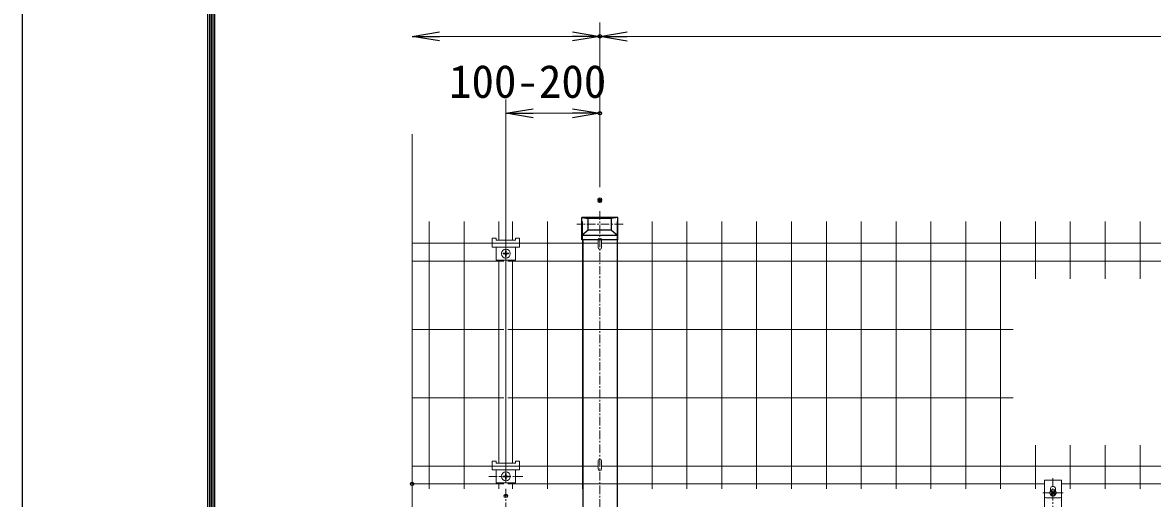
# Model space of a CAD drawing. Units: millimetres, scale not verified. Extents: x -4200 to 4200, y -2970 to 2970.
# Drawn here: x -4200 to -2554, y 270 to 964 of the extents above; entities that cross this region are included whole.
import ezdxf
from ezdxf.enums import TextEntityAlignment as Align

# ---------------------------------------------------------------- set-up
doc = ezdxf.new("R2010")
doc.units = ezdxf.units.MM
doc.header["$LTSCALE"] = 10
doc.header["$PDMODE"] = 32
doc.header["$PDSIZE"] = 5
doc.linetypes.add('USER1', pattern=[2, 1.25, -0.25, 0.25, -0.25])
for name, color, linetype, lineweight in [('0-1_D-TTL', 7, 'Continuous', 25), ('0-2_D-BMK', 2, 'USER1', 13), ('0-4_D-STR-DIM', 7, 'Continuous', 13), ('0-5_0', 7, 'Continuous', 25), ('0-8_D-STR3', 3, 'Continuous', 13), ('0-9_D-STR1', 1, 'Continuous', 25), ('0-E_D-STR5', 7, 'Continuous', 9)]:
    doc.layers.add(name, color=color, linetype=linetype, lineweight=lineweight)
doc.layers.add('0-6_DEFPOINTS', color=7, linetype='Continuous')
doc.styles.add('ＭＳ ゴシック', font='')
doc.styles.get('ＭＳ ゴシック').set_extended_font_data('MS Gothic')

# ---------------------------------------------------------------- blocks, each defined once
blk = doc.blocks.new('_OPEN')
at = {"layer": '0-5_0'}
blk.add_line((0, 0), (-10, 0), dxfattribs=at)
blk.add_lwpolyline([(-10, 1.667), (0, 0), (-10, -1.667)], dxfattribs=at)

msp = doc.modelspace()

# ---------------------------------------------------------------- linework, layer by layer
at = {"layer": '0-1_D-TTL', "color": 2}
msp.add_lwpolyline([(-4199.68, 2970.23), (4200.32, 2970.23), (4200.32, -2969.77), (-4199.68, -2969.77)], close=True, dxfattribs=at)
at = {"layer": '0-1_D-TTL'}
for points in [[(-3929.68, 2750.23), (3930.32, 2750.23), (3930.32, -2749.77), (-3929.68, -2749.77)], [(-3927.18, 2747.73), (3927.82, 2747.73), (3927.82, -2747.27), (-3927.18, -2747.27)], [(-3924.68, 2745.23), (3925.32, 2745.23), (3925.32, -2744.77), (-3924.68, -2744.77)], [(-3922.18, 2742.73), (3922.82, 2742.73), (3922.82, -2742.27), (-3922.18, -2742.27)], [(-3919.68, 2740.23), (3920.32, 2740.23), (3920.32, -2739.77), (-3919.68, -2739.77)]]:
    msp.add_lwpolyline(points, close=True, dxfattribs=at)
at = {"layer": '0-2_D-BMK'}
for p, q in [((-3358.86, 689.27), (-3358.86, -2080.1)), ((-3325.13, 670.3), (-3392.59, 670.3)), ((-3520.81, 302.62), (-3470.81, 302.62)), ((-2698.88, 299.89), (-2698.88, 237.19)), ((-3495.85, 212.03), (-3495.85, 284.45)), ((-2684.2, 278.72), (-2713.55, 278.72))]:
    msp.add_line(p, q, dxfattribs=at)
at = {"layer": '0-4_D-STR-DIM'}
for p, q in [((-3358.86, 724.43), (-3358.86, 964.1)), ((-3358.86, 724.27), (-3358.86, 963.94)), ((-3592.37, 944.1), (-3398.86, 944.1)), ((-3318.86, 943.94), (-1398.86, 943.94)), ((-3495.81, 294.13), (-3495.81, 852.01)), ((-3358.86, 726.45), (-3358.86, 852.01)), ((-3455.81, 832.01), (-3398.86, 832.01)), ((-3632.37, 801.55), (-3632.37, -1734.43))]:
    msp.add_line(p, q, dxfattribs=at)
at = {"layer": '0-6_DEFPOINTS'}
for p in [(-3358.86, 944.1), (-3358.86, 832.01), (-3358.86, 706.45), (-3358.86, 704.43), (-3358.86, 704.27), (-3632.37, 291.62), (-3495.81, 274.13)]:
    msp.add_point(p, dxfattribs=at)
at = {"layer": '0-8_D-STR3'}
for p, q in [((-3515.81, 649.68), (-3515.81, 636.88)), ((-3515.81, 649.68), (-3509.81, 649.68)), ((-3515.81, 642.38), (-3475.81, 642.38)), ((-3509.81, 649.68), (-3509.81, 646.78)), ((-3509.81, 646.78), (-3481.81, 646.78)), ((-3481.81, 649.68), (-3481.81, 646.78)), ((-3361.46, 648.34), (-3361.46, 636.17)), ((-3356.26, 648.34), (-3356.26, 636.17)), ((-3515.81, 636.88), (-3475.81, 636.88)), ((-3509.81, 636.88), (-3509.81, 617.88)), ((-3499.28, 627.88), (-3497.28, 627.88)), ((-3499.28, 626.88), (-3497.28, 626.88)), ((-3496.28, 630.88), (-3496.28, 628.88)), ((-3496.28, 623.88), (-3496.28, 625.88)), ((-3495.28, 630.88), (-3495.28, 628.88)), ((-3495.28, 623.88), (-3495.28, 625.88)), ((-3492.28, 627.88), (-3494.28, 627.88)), ((-3492.28, 626.88), (-3494.28, 626.88)), ((-3481.81, 636.88), (-3481.81, 617.88)), ((-3509.81, 617.88), (-3481.81, 617.88)), ((-3515.81, 324.92), (-3509.81, 324.92)), ((-3515.81, 324.92), (-3515.81, 312.12)), ((-3515.81, 317.62), (-3475.81, 317.62)), ((-3509.81, 324.92), (-3509.81, 322.02)), ((-3509.81, 322.02), (-3481.81, 322.02)), ((-3481.81, 324.92), (-3475.81, 324.92)), ((-3481.81, 324.92), (-3481.81, 322.02)), ((-3475.81, 324.92), (-3475.81, 312.12)), ((-3361.46, 325.76), (-3361.46, 313.6)), ((-3356.26, 325.76), (-3356.26, 313.6)), ((-3515.81, 312.12), (-3475.81, 312.12)), ((-3509.81, 312.12), (-3509.81, 293.12)), ((-3499.28, 303.12), (-3497.28, 303.12)), ((-3499.28, 302.12), (-3497.28, 302.12)), ((-3496.28, 306.12), (-3496.28, 304.12)), ((-3496.28, 299.12), (-3496.28, 301.12)), ((-3495.28, 306.12), (-3495.28, 304.12)), ((-3495.28, 299.12), (-3495.28, 301.12)), ((-3492.28, 303.12), (-3494.28, 303.12)), ((-3492.28, 302.12), (-3494.28, 302.12)), ((-3481.81, 312.12), (-3481.81, 293.12)), ((-2711.38, 297.02), (-2711.38, 240.6)), ((-2686.38, 297.02), (-2711.38, 297.02)), ((-2686.38, 297.02), (-2686.38, 240.6)), ((-3509.81, 293.12), (-3481.81, 293.12)), ((-2701.34, 282.98), (-2703.79, 278.72)), ((-2702.38, 284.83), (-2702.38, 281.18)), ((-2701.61, 280.77), (-2700.24, 279.41)), ((-2696.42, 282.98), (-2701.34, 282.98)), ((-2700.92, 281.45), (-2699.56, 280.09)), ((-2696.83, 281.45), (-2698.19, 280.09)), ((-2696.15, 280.77), (-2697.51, 279.41)), ((-2696.42, 282.98), (-2693.96, 278.72)), ((-2695.38, 284.83), (-2695.38, 281.18)), ((-2688.38, 271.38), (-2709.38, 271.38)), ((-2701.34, 274.46), (-2703.79, 278.72)), ((-2701.61, 276.68), (-2700.24, 278.04)), ((-2696.42, 274.46), (-2701.34, 274.46)), ((-2700.92, 275.99), (-2699.56, 277.36)), ((-2696.83, 275.99), (-2698.19, 277.36)), ((-2696.15, 276.68), (-2697.51, 278.04)), ((-2696.42, 274.46), (-2693.96, 278.72))]:
    msp.add_line(p, q, dxfattribs=at)
msp.add_lwpolyline([(-3481.81, 649.68), (-3475.81, 649.68), (-3475.81, 636.88)], dxfattribs=at)
for centre, radius in [((-3495.78, 627.38), 6.5), ((-3495.78, 302.62), 6.5), ((-2698.88, 278.72), 4.26)]:
    msp.add_circle(centre, radius, dxfattribs=at)
for centre, radius, start, end in [((-3499.28, 627.38), 0.5, 90.00001, 270), ((-3497.28, 628.88), 1, 270, 0.00001), ((-3497.28, 625.88), 1, 0, 90), ((-3495.78, 630.88), 0.5, 0, 179.99999), ((-3494.28, 628.88), 1, 180.00001, 270), ((-3494.28, 625.88), 1, 90, 180.00001), ((-3492.28, 627.38), 0.5, 270.00049, 90.00046), ((-3358.86, 636.17), 2.6, 180, 0), ((-3495.78, 623.88), 0.5, 180.00002, 0.00001), ((-3358.86, 313.6), 2.6, 180, 0), ((-3499.28, 302.62), 0.5, 90.00001, 270), ((-3497.28, 304.12), 1, 270, 0.00001), ((-3497.28, 301.12), 1, 0, 90), ((-3495.78, 306.12), 0.5, 0, 179.99999), ((-3495.78, 299.12), 0.5, 180.00002, 0.00001), ((-3494.28, 304.12), 1, 180.00001, 270), ((-3494.28, 301.12), 1, 90, 180.00001), ((-3492.28, 302.62), 0.5, 270.00049, 90.00046), ((-2698.88, 284.83), 3.5, 0, 180), ((-2701.26, 281.11), 0.483, 44.99953, 224.99952), ((-2698.88, 280.77), 0.965, 225.00001, 314.99999), ((-2696.49, 281.11), 0.483, 315, 135), ((-2686.4, 288.84), 0.02, 270, 0), ((-2709.38, 273.38), 2, 180, 270), ((-2701.26, 276.34), 0.483, 135, 314.99998), ((-2698.88, 277.52), 3.62, 237.53826, 302.46174), ((-2700.92, 278.72), 0.965, 314.99999, 45), ((-2698.88, 276.68), 0.965, 45, 135), ((-2696.83, 278.72), 0.965, 135, 225.00001), ((-2696.49, 276.34), 0.483, 225.00001, 44.99999), ((-2688.38, 273.38), 2, 270, 0)]:
    msp.add_arc(centre, radius, start, end, dxfattribs=at)
for centre in [(-3358.86, 648.33), (-3358.86, 325.75)]:
    msp.add_ellipse(centre, major_axis=(-2.6, 0), ratio=0.649974, start_param=3.1415927, end_param=6.2831853, dxfattribs=at)
at = {"layer": '0-9_D-STR1'}
for p, q in [((-3385.06, 647.67), (-3385.06, 679.94)), ((-3385.06, 679.94), (-3375.86, 678.8)), ((-3341.86, 678.8), (-3375.86, 678.8)), ((-3375.86, 661.8), (-3375.86, 678.8)), ((-3332.66, 679.94), (-3341.86, 678.8)), ((-3341.86, 661.8), (-3341.86, 678.8)), ((-3375.86, 661.8), (-3385.06, 653.74)), ((-3341.86, 661.8), (-3375.86, 661.8)), ((-3341.86, 661.8), (-3332.66, 653.74)), ((-3332.66, 653.74), (-3385.06, 653.74)), ((-3332.66, 647.67), (-3385.06, 647.67)), ((-3383.86, 647.67), (-3383.86, -2045.8)), ((-3333.86, 647.67), (-3333.86, -2045.8))]:
    msp.add_line(p, q, dxfattribs=at)
msp.add_lwpolyline([(-3332.66, 647.67), (-3332.66, 679.94), (-3385.06, 679.94)], dxfattribs=at)
at = {"layer": '0-E_D-STR5'}
for p, q in [((-3607.39, 674.34), (-3607.39, 284.63)), ((-3556.62, 674.34), (-3556.62, 284.63)), ((-3505.85, 674.34), (-3505.85, 646.78)), ((-3485.9, 674.34), (-3485.9, 646.78)), ((-3435.13, 674.34), (-3435.13, 284.63)), ((-3384.36, 674.34), (-3384.36, 284.63)), ((-3333.59, 674.34), (-3333.59, 284.63)), ((-3282.82, 674.34), (-3282.82, 284.63)), ((-3232.05, 674.34), (-3232.05, 284.63)), ((-3181.28, 674.34), (-3181.28, 284.63)), ((-3130.51, 674.34), (-3130.51, 284.63)), ((-3079.75, 674.34), (-3079.75, 284.63)), ((-3028.98, 674.34), (-3028.98, 284.63)), ((-2978.21, 674.34), (-2978.21, 284.63)), ((-2927.44, 674.34), (-2927.44, 284.63)), ((-2876.67, 674.34), (-2876.67, 284.63)), ((-2825.9, 674.34), (-2825.9, 284.63)), ((-2775.13, 674.34), (-2775.13, 284.63)), ((-2724.36, 674.34), (-2724.36, 590.74)), ((-2673.59, 674.34), (-2673.59, 590.74)), ((-2622.82, 674.34), (-2622.82, 590.74)), ((-2572.05, 674.34), (-2572.05, 590.74)), ((-3632.43, 642.4), (-3515.81, 642.4)), ((-3475.81, 642.4), (-3361.46, 642.4)), ((-3356.26, 642.4), (-1515.81, 642.4)), ((-3632.43, 616.42), (-3498.81, 616.42)), ((-3505.85, 617.88), (-3505.85, 322.02)), ((-3492.81, 616.42), (-1498.81, 616.42)), ((-3485.9, 617.88), (-3485.9, 322.02)), ((-3632.43, 516.83), (-3498.81, 516.83)), ((-3492.81, 516.83), (-2756.94, 516.83)), ((-3632.43, 417.24), (-3498.81, 417.24)), ((-3492.81, 417.24), (-2756.94, 417.24)), ((-2724.36, 348.36), (-2724.36, 284.63)), ((-2673.59, 348.36), (-2673.59, 284.63)), ((-2622.82, 348.36), (-2622.82, 284.63)), ((-2572.05, 348.36), (-2572.05, 284.63)), ((-3632.43, 317.64), (-3515.81, 317.64)), ((-3475.81, 317.64), (-3361.46, 317.64)), ((-3356.26, 317.64), (-1515.81, 317.64)), ((-3632.43, 291.66), (-3498.81, 291.66)), ((-3505.85, 293.12), (-3505.85, 284.63)), ((-3492.81, 291.66), (-2711.38, 291.66)), ((-3485.9, 293.12), (-3485.9, 284.63)), ((-2686.38, 291.66), (-2051.38, 291.66))]:
    msp.add_line(p, q, dxfattribs=at)

# ---------------------------------------------------------------- block references
at = {"layer": '0-4_D-STR-DIM', "xscale": 4, "yscale": 4, "rotation": 180}
for p in [(-3632.37, 944.1), (-3358.86, 943.94), (-3495.81, 832.01)]:
    msp.add_blockref('_OPEN', p, dxfattribs=at)
at = {"layer": '0-4_D-STR-DIM', "xscale": 4, "yscale": 4}
for p in [(-3358.86, 944.1), (-3358.86, 832.01)]:
    msp.add_blockref('_OPEN', p, dxfattribs=at)

# ---------------------------------------------------------------- texts
at = {"layer": '0-4_D-STR-DIM', "style": 'ＭＳ ゴシック'}
msp.add_text('100-200', height=48.09, dxfattribs=at).set_placement((-3578.5, 840.04), align=Align.BOTTOM_LEFT)

doc.saveas('drawing.dxf')
